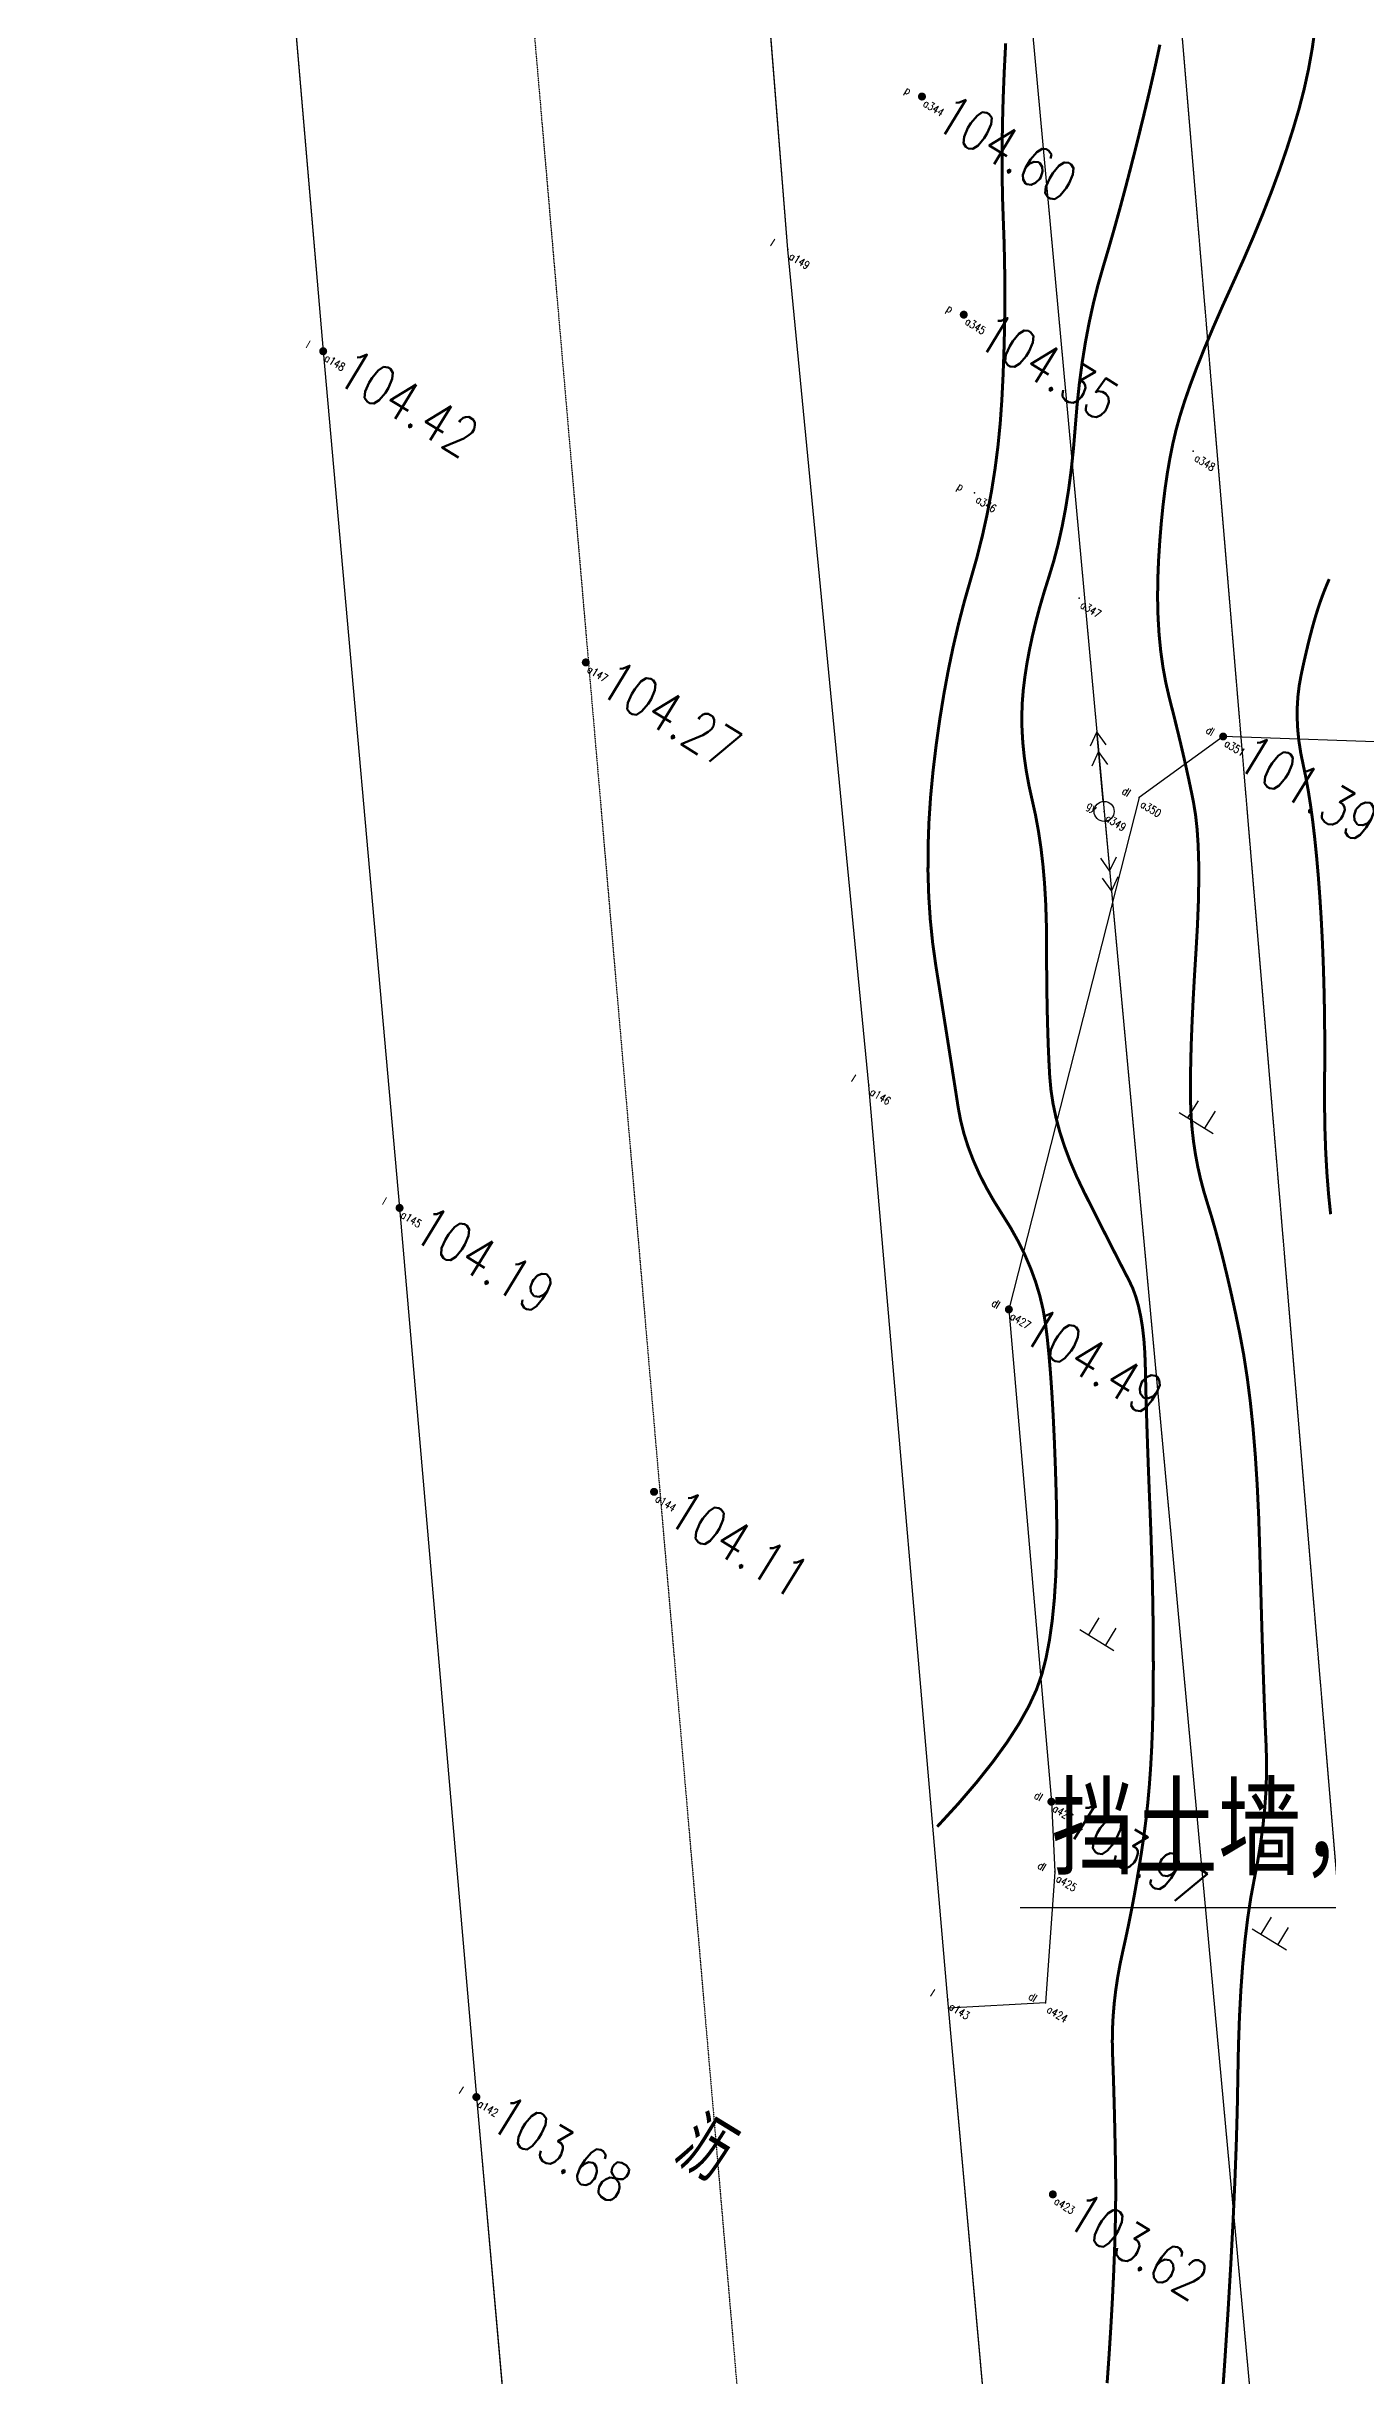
# Model space of a CAD drawing. Header units: millimetres. Extents: x -330863 to 383137, y -246038 to 314990.
# Drawn here: x -157489 to -125490, y 34169 to 92387 of the extents above; entities that cross this region are included whole.
import ezdxf
from ezdxf.enums import TextEntityAlignment as Align

# ---------------------------------------------------------------- set-up
doc = ezdxf.new("R2010")
doc.units = ezdxf.units.MM
doc.linetypes.add('CENTER', pattern=[5.08, 3.175, -0.635, 0.635, -0.635])
doc.linetypes.add('X1', pattern=[5, 4, -1])
for name, color, linetype in [('-总图道路', 7, 'Continuous'), ('GCD', 8, 'Continuous'), ('MAP', 251, 'Continuous'), ('S市政接口', 7, 'Continuous')]:
    doc.layers.add(name, color=color, linetype=linetype)
doc.styles.add('hz', font='simplex', dxfattribs={"width": 0.7, "bigfont": 'hztxt'})
doc.styles.add('等线体', font='simplex.shx', dxfattribs={"width": 0.6, "bigfont": 'hztxt.shx'})
doc.linetypes.add('1161', pattern='A,0,[149,AAA.SHX,S=0.15,R=0,X=0,Y=0],-1.6', length=1.6)

# ---------------------------------------------------------------- blocks, each defined once
blk = doc.blocks.new('gc013a')
at = {"linetype": 'Continuous'}
blk.add_line((0.5, 0), (4, 0), dxfattribs=at)
at = {"linetype": 'Continuous', "flags": 128}
for points in [[(2.31, -0.4), (3, 0), (2.31, 0.4)], [(3.31, -0.4), (4, 0), (3.31, 0.4)]]:
    blk.add_lwpolyline(points, dxfattribs=at)
blk = doc.blocks.new('gc170')
at = {"linetype": 'Continuous'}
blk.add_circle((0, 0), 0.5, dxfattribs=at)
blk = doc.blocks.new('gc119')
for p, q in [((-1, 0), (1, 0)), ((-0.5, 1), (-0.5, 0)), ((0.5, 1), (0.5, 0))]:
    blk.add_line(p, q)
blk = doc.blocks.new('GC200')
at = {"linetype": 'Continuous', "const_width": 0.2, "flags": 128}
blk.add_lwpolyline([(-0.1, 0, 1), (0.1, 0, 1)], format="xyb", close=True, dxfattribs=at)

msp = doc.modelspace()

# ---------------------------------------------------------------- linework, layer by layer
at = {"layer": '-总图道路', "linetype": 'CENTER', "ltscale": 0.0001}
msp.add_line((-152680.574, 178374.712, 10100), (-120771.049, -192240.097, 10100), dxfattribs=at)
at = {"layer": '-总图道路', "linetype": 'Continuous'}
for p, q in [((-138970.472, 87314.437, 10100), (-140493.027, 106409.409, 10100)), ((-152218.587, 103947.338, 10100), (-150579.119, 84771.375, 10100)), ((-136948.107, 66424.031, 10100), (-138970.472, 87314.437, 10100)), ((-150579.119, 84771.375, 10100), (-148670.302, 63354.798, 10100)), ((-134973.637, 43560.03, 10100), (-136948.107, 66424.031, 10100)), ((-148670.302, 63354.798, 10100), (-146751.737, 41128.967, 10100)), ((-133064.328, 22441.011, 10100), (-134973.637, 43560.03, 10100)), ((-146751.737, 41128.967, 10100), (-144894.391, 20235.268, 10100))]:
    msp.add_line(p, q, dxfattribs=at)
at = {"layer": 'MAP', "linetype": 'Continuous', "flags": 128}
for points, elevation in [([(-144670.188, 223431.683), (-141454.573, 189104.39), (-136328.382, 130518.125), (-131067.863, 73267.347), (-125847.921, 16624.242), (-120873.527, -39732.432), (-116061.563, -92846.847), (-111078.294, -148261.436)], 10100), ([(-174457.789, 200651.91), (-171720.729, 199920.613), (-167505.873, 198356.858), (-165003.157, 196530.754), (-163326.025, 194578.255), (-161663.469, 192044.828), (-160106.446, 188661.355), (-159521.617, 186935.803), (-159105.168, 182926.991), (-158663.23, 177692.366), (-157257.898, 161681.797), (-155796.653, 144621.444), (-154195.609, 126026.036), (-152218.587, 103947.338), (-150579.119, 84771.375), (-148670.302, 63354.798), (-146751.737, 41128.967), (-144894.391, 20235.268), (-143279.844, 1259.851), (-141260.191, -21876.913), (-139157.054, -45149.245)], 114893), ([(-127393.635, -43216.958), (-129511.213, -19554.661), (-131475.928, 3532.035), (-133064.328, 22441.011), (-134973.637, 43560.03), (-136948.107, 66424.031), (-138970.472, 87314.437), (-140493.027, 106409.409), (-142465.784, 128673.124), (-143999.836, 145367.635), (-145571.278, 164030.516)], 109967)]:
    msp.add_lwpolyline(points, dxfattribs=dict(at, elevation=elevation))
at = {"layer": 'MAP', "linetype": 'X1', "elevation": 10100, "flags": 128}
msp.add_lwpolyline([(-106123.594, -152387.994), (-118181.528, -37646.335), (-130410.123, 108086.947), (-131732.501, 122019.737), (-135483.919, 151514.196)], dxfattribs=at)
at = {"layer": 'MAP', "linetype": 'Continuous', "elevation": 10100}
for points in [[(-136145.382, 128526.515), (-131250.863, 75258.957)], [(-130884.331, 71275.786), (-126031.453, 18615.803)]]:
    msp.add_lwpolyline(points, dxfattribs=at)
at = {"layer": 'MAP', "linetype": 'Continuous', "const_width": 75, "flags": 128}
for points in [[(-128136.233, 33325.429), (-128048.615, 34586.024), (-127971.407, 35783.232), (-127904.611, 36917.051), (-127848.225, 37987.482), (-127802.251, 38994.526), (-127766.688, 39938.182), (-127741.536, 40818.449), (-127726.794, 41635.329), (-127712.056, 42399.506), (-127686.91, 43121.668), (-127651.359, 43801.813), (-127605.4, 44439.942), (-127549.036, 45036.056), (-127482.265, 45590.153), (-127405.087, 46102.234), (-127317.503, 46572.299), (-127231.688, 47017.722), (-127159.817, 47455.877), (-127101.891, 47886.764), (-127057.91, 48310.383), (-127027.873, 48726.734), (-127011.78, 49135.818), (-127009.632, 49537.633), (-127021.429, 49932.181), (-127040.339, 50350.867), (-127059.533, 50825.097), (-127079.01, 51354.873), (-127098.77, 51940.192), (-127118.814, 52581.057), (-127139.141, 53277.466), (-127159.751, 54029.419), (-127180.645, 54836.918), (-127206.842, 55651.774), (-127243.359, 56425.802), (-127290.199, 57159.002), (-127347.36, 57851.373), (-127414.842, 58502.916), (-127492.646, 59113.63), (-127580.771, 59683.516), (-127679.219, 60212.574), (-127782.467, 60708.443), (-127884.997, 61178.763), (-127986.808, 61623.532), (-128087.9, 62042.753), (-128188.274, 62436.424), (-128287.928, 62804.545), (-128386.865, 63147.117), (-128485.082, 63464.139), (-128577.297, 63769.264), (-128658.225, 64076.144), (-128727.866, 64384.778), (-128786.22, 64695.167), (-128833.288, 65007.31), (-128869.069, 65321.208), (-128893.564, 65636.861), (-128906.771, 65954.268), (-128911.284, 66292.576), (-128909.694, 66670.93), (-128902, 67089.332), (-128888.203, 67547.78), (-128868.303, 68046.275), (-128842.3, 68584.817), (-128810.193, 69163.406), (-128771.983, 69782.041), (-128736.844, 70398.764), (-128713.948, 70971.612), (-128703.297, 71500.587), (-128704.891, 71985.688), (-128718.728, 72426.916), (-128744.81, 72824.27), (-128783.135, 73177.75), (-128833.705, 73487.357), (-128892.76, 73779.952), (-128956.54, 74082.398), (-129025.045, 74394.693), (-129098.276, 74716.839), (-129176.232, 75048.835), (-129258.913, 75390.681), (-129346.319, 75742.377), (-129438.451, 76103.924), (-129525.35, 76478.207), (-129597.06, 76868.113), (-129653.579, 77273.643), (-129694.907, 77694.795), (-129721.046, 78131.571), (-129731.995, 78583.97), (-129727.753, 79051.992), (-129708.321, 79535.638), (-129677.854, 80016.635), (-129640.508, 80476.711), (-129596.283, 80915.867), (-129545.178, 81334.103), (-129487.193, 81731.418), (-129422.329, 82107.813), (-129350.585, 82463.287), (-129271.962, 82797.841), (-129177.868, 83139.01), (-129059.712, 83514.328), (-128917.495, 83923.795), (-128751.215, 84367.412), (-128560.874, 84845.178), (-128346.47, 85357.093), (-128108.005, 85903.158), (-127845.477, 86483.372), (-127579.508, 87073.888), (-127330.715, 87650.859), (-127099.099, 88214.284), (-126884.661, 88764.164), (-126687.4, 89300.498), (-126507.316, 89823.288), (-126344.409, 90332.531), (-126198.679, 90828.23), (-126070.585, 91321.985), (-125960.584, 91825.398), (-125868.676, 92338.471), (-125794.861, 92861.202)], [(-135238.131, 47886.86), (-134720.683, 48451.524), (-134257.598, 48991.186), (-133848.876, 49505.846), (-133494.517, 49995.505), (-133194.52, 50460.162), (-132948.886, 50899.818), (-132757.615, 51314.472), (-132620.707, 51704.124), (-132519.119, 52103.804), (-132433.806, 52548.539), (-132364.769, 53038.329), (-132312.009, 53573.174), (-132275.524, 54153.075), (-132255.315, 54778.031), (-132251.382, 55448.042), (-132263.725, 56163.109), (-132285.885, 56875.881), (-132311.403, 57539.01), (-132340.277, 58152.494), (-132372.509, 58716.334), (-132408.098, 59230.529), (-132447.045, 59695.081), (-132489.349, 60109.989), (-132535.011, 60475.252), (-132593.362, 60815.755), (-132673.735, 61156.383), (-132776.129, 61497.135), (-132900.545, 61838.011), (-133046.983, 62179.011), (-133215.443, 62520.135), (-133405.924, 62861.384), (-133618.428, 63202.757), (-133831.106, 63543.063), (-134022.112, 63881.111), (-134191.447, 64216.901), (-134339.111, 64550.433), (-134465.102, 64881.708), (-134569.422, 65210.724), (-134652.071, 65537.482), (-134713.048, 65861.983), (-134765.654, 66200.345), (-134823.193, 66568.687), (-134885.662, 66967.009), (-134953.064, 67395.312), (-135025.396, 67853.596), (-135102.661, 68341.859), (-135184.856, 68860.103), (-135271.984, 69408.328), (-135351.455, 69977.371), (-135410.682, 70558.072), (-135449.665, 71150.429), (-135468.405, 71754.444), (-135466.901, 72370.115), (-135445.153, 72997.444), (-135403.161, 73636.43), (-135340.925, 74287.073), (-135262.94, 74936.176), (-135173.701, 75570.541), (-135073.208, 76190.167), (-134961.46, 76795.057), (-134838.458, 77385.208), (-134704.201, 77960.621), (-134558.691, 78521.297), (-134401.926, 79067.234), (-134247.659, 79608.635), (-134109.642, 80155.698), (-133987.876, 80708.425), (-133882.361, 81266.815), (-133793.097, 81830.868), (-133720.083, 82400.585), (-133663.319, 82975.964), (-133622.806, 83557.007), (-133593.914, 84138.304), (-133572.013, 84714.444), (-133557.103, 85285.429), (-133549.184, 85851.259), (-133548.256, 86411.932), (-133554.32, 86967.45), (-133567.374, 87517.812), (-133587.42, 88063.018), (-133606.375, 88618.009), (-133616.16, 89197.726), (-133616.775, 89802.169), (-133608.219, 90431.338), (-133590.493, 91085.232), (-133563.596, 91763.852), (-133527.528, 92467.198)], [(-130993.077, 33976.419), (-130943.588, 34684.018), (-130899.53, 35384.768), (-130862.248, 36048.629), (-130831.741, 36675.6), (-130808.01, 37265.682), (-130791.056, 37818.874), (-130780.877, 38335.178), (-130777.473, 38814.592), (-130780.846, 39257.116), (-130787.949, 39674.133), (-130795.736, 40077.022), (-130804.209, 40465.784), (-130813.366, 40840.419), (-130823.209, 41200.928), (-130833.736, 41547.309), (-130844.948, 41879.563), (-130856.844, 42197.69), (-130863.487, 42510.443), (-130858.936, 42826.578), (-130843.193, 43146.093), (-130816.256, 43468.989), (-130778.126, 43795.266), (-130728.802, 44124.923), (-130668.286, 44457.961), (-130596.576, 44794.38), (-130520.741, 45135.261), (-130447.847, 45481.686), (-130377.896, 45833.655), (-130310.886, 46191.167), (-130246.818, 46554.223), (-130185.693, 46922.823), (-130127.509, 47296.967), (-130072.267, 47676.654), (-130021.597, 48068.374), (-129977.132, 48478.614), (-129938.87, 48907.375), (-129906.812, 49354.656), (-129880.958, 49820.457), (-129861.307, 50304.78), (-129847.86, 50807.622), (-129840.617, 51328.986), (-129838.193, 51861.762), (-129839.207, 52398.844), (-129843.656, 52940.231), (-129851.542, 53485.924), (-129862.865, 54035.922), (-129877.624, 54590.226), (-129895.82, 55148.835), (-129917.452, 55711.749), (-129939.779, 56263.734), (-129960.061, 56789.553), (-129978.298, 57289.207), (-129994.489, 57762.695), (-130008.635, 58210.018), (-130020.735, 58631.175), (-130030.79, 59026.166), (-130038.799, 59394.992), (-130051.153, 59739.619), (-130074.243, 60062.012), (-130108.067, 60362.172), (-130152.627, 60640.1), (-130207.922, 60895.793), (-130273.953, 61129.254), (-130350.718, 61340.482), (-130438.219, 61529.476), (-130537.298, 61720.16), (-130648.799, 61936.459), (-130772.721, 62178.37), (-130909.064, 62445.896), (-131057.829, 62739.035), (-131219.015, 63057.788), (-131392.623, 63402.155), (-131578.652, 63772.135), (-131760.115, 64151.922), (-131920.026, 64525.71), (-132058.384, 64893.499), (-132175.189, 65255.289), (-132270.442, 65611.08), (-132344.142, 65960.871), (-132396.29, 66304.663), (-132426.885, 66642.456), (-132445.471, 66988.217), (-132461.594, 67355.914), (-132475.252, 67745.547), (-132486.447, 68157.116), (-132495.177, 68590.621), (-132501.443, 69046.062), (-132505.245, 69523.439), (-132506.583, 70022.752), (-132512.275, 70524.371), (-132529.138, 71008.668), (-132557.172, 71475.641), (-132596.377, 71925.292), (-132646.754, 72357.62), (-132708.302, 72772.625), (-132781.021, 73170.307), (-132864.911, 73550.666), (-132946.67, 73919.077), (-133012.993, 74280.915), (-133063.881, 74636.18), (-133099.334, 74984.871), (-133119.352, 75326.99), (-133123.934, 75662.534), (-133113.082, 75991.506), (-133086.794, 76313.904), (-133047.062, 76637.071), (-132995.877, 76968.346), (-132933.237, 77307.73), (-132859.144, 77655.224), (-132773.597, 78010.826), (-132676.596, 78374.538), (-132568.141, 78746.358), (-132448.233, 79126.287), (-132327.999, 79520.93), (-132218.568, 79936.891), (-132119.94, 80374.169), (-132032.114, 80832.764), (-131955.091, 81312.677), (-131888.87, 81813.908), (-131833.452, 82336.456), (-131788.837, 82880.322), (-131743.608, 83428.133), (-131686.347, 83962.516), (-131617.054, 84483.471), (-131535.731, 84990.999), (-131442.375, 85485.098), (-131336.989, 85965.77), (-131219.571, 86433.014), (-131090.121, 86886.83), (-130953.773, 87345.45), (-130815.659, 87827.106), (-130675.78, 88331.797), (-130534.135, 88859.524), (-130390.724, 89410.286), (-130245.547, 89984.085), (-130098.605, 90580.919), (-129949.897, 91200.788), (-129806.211, 91824.814), (-129674.336, 92434.118)], [(-125408.79, 63197.743), (-125460.263, 63693.946), (-125501.187, 64213.228), (-125531.563, 64755.591), (-125551.39, 65321.034), (-125560.668, 65909.557), (-125559.397, 66521.16), (-125555.536, 67138.468), (-125557.043, 67744.104), (-125563.918, 68338.068), (-125576.161, 68920.361), (-125593.772, 69490.982), (-125616.751, 70049.932), (-125645.098, 70597.211), (-125678.813, 71132.818), (-125717.183, 71648.032), (-125759.494, 72134.13), (-125805.747, 72591.113), (-125855.942, 73018.98), (-125910.078, 73417.733), (-125968.156, 73787.37), (-126030.176, 74127.891), (-126096.138, 74439.298), (-126156.364, 74733.982), (-126201.179, 75024.336), (-126230.582, 75310.362), (-126244.573, 75592.058), (-126243.152, 75869.425), (-126226.32, 76142.463), (-126194.076, 76411.172), (-126146.42, 76675.551), (-126091.371, 76931.038), (-126036.946, 77173.07), (-125983.146, 77401.648), (-125929.971, 77616.77), (-125877.421, 77818.438), (-125825.495, 78006.651), (-125774.194, 78181.409), (-125723.517, 78342.711), (-125672.081, 78495.647), (-125618.5, 78645.303), (-125562.774, 78791.68), (-125504.903, 78934.777), (-125444.887, 79074.595)]]:
    msp.add_lwpolyline(points, dxfattribs=at)
at = {"layer": 'MAP', "linetype": '1161', "elevation": 114073, "flags": 128}
msp.add_lwpolyline([(-123353.137, 74974.513), (-128093.976, 75139.742), (-130191.187, 73616.917), (-133448.194, 60817.393), (-132385.432, 48511.223), (-132298.899, 46759.015), (-132529.153, 43486.39), (-134954.998, 43353.858)], dxfattribs=at)
at = {"layer": 'MAP', "linetype": 'Continuous'}
for p in [(-135618.92, 91137.858, 114704), (-138970.472, 87314.437, 114517), (-134574.075, 85685.222, 114445), (-150579.119, 84771.375, 114520), (-128843.065, 82269.914, 111868), (-134306.594, 81234.087, 114300), (-131693.111, 78599.006, 112716), (-144017.469, 76991.537, 114366), (-128093.976, 75139.742, 111492), (-130191.187, 73616.917, 112599), (-131067.863, 73267.347, 112925), (-136948.107, 66424.031, 114397), (-148670.302, 63354.798, 114290), (-133448.194, 60817.393, 114594), (-142311.987, 56257.697, 114210), (-132385.432, 48511.223, 114073), (-132298.899, 46759.015, 113978), (-134973.637, 43560.03, 113858), (-132529.153, 43486.39, 113632), (-146751.737, 41128.967, 113782), (-132349.338, 38694.932, 113720)]:
    msp.add_point(p, dxfattribs=at)
at = {"layer": 'S市政接口'}
msp.add_line((-133161.55, 45863.756, 113100), (-110916.408, 45863.756, 113100), dxfattribs=at)

# ---------------------------------------------------------------- block references
at = {"layer": 'MAP', "linetype": 'Continuous'}
ref = msp.add_blockref('GC200', (-135618.92, 91137.858, 114704), dxfattribs=dict(at, xscale=500, yscale=500, zscale=500, rotation=328.5121620192327))
ref.add_attrib('height', '104.60', dxfattribs={"layer": 'GCD', "linetype": 'Continuous', "height": 1000, "rotation": 328.51216201, "style": '等线体', "width": 0.8}).set_placement((-135107.269, 90824.467, 114704), align=Align.MIDDLE_LEFT)
ref = msp.add_blockref('GC200', (-134574.075, 85685.222, 114445), dxfattribs=dict(at, xscale=500, yscale=500, zscale=500, rotation=328.5121620192327))
ref.add_attrib('height', '104.35', dxfattribs={"layer": 'GCD', "linetype": 'Continuous', "height": 1000, "rotation": 328.51216201, "style": '等线体', "width": 0.8}).set_placement((-134062.424, 85371.831, 114445), align=Align.MIDDLE_LEFT)
ref = msp.add_blockref('GC200', (-150579.119, 84771.375, 114520), dxfattribs=dict(at, xscale=500, yscale=500, zscale=500, rotation=328.5121620192327))
ref.add_attrib('height', '104.42', dxfattribs={"layer": 'GCD', "linetype": 'Continuous', "height": 1000, "rotation": 328.51216201, "style": '等线体', "width": 0.8}).set_placement((-150067.468, 84457.984, 114520), align=Align.MIDDLE_LEFT)
ref = msp.add_blockref('GC200', (-144017.469, 76991.537, 114366), dxfattribs=dict(at, xscale=500, yscale=500, zscale=500, rotation=328.5121620192327))
ref.add_attrib('height', '104.27', dxfattribs={"layer": 'GCD', "linetype": 'Continuous', "height": 1000, "rotation": 328.51216201, "style": '等线体', "width": 0.8}).set_placement((-143505.818, 76678.146, 114366), align=Align.MIDDLE_LEFT)
at = {"layer": 'MAP', "linetype": 'Continuous', "zscale": 1000}
for name, p, xscale, yscale, rotation in [('gc013a', (-131067.863, 73267.347, 10100), 499.9999999999998, 499.9999999999998, 95.24991200426477), ('gc170', (-131067.863, 73267.347, 10100), 500, 500, 328.5121620192327), ('gc013a', (-131067.863, 73267.347, 10100), 500.0000000000035, 500.0000000000035, 275.2652180567606), ('gc119', (-128769.338, 65475.881, 10100), 500, 500, 328.5121620192327), ('gc119', (-131249.203, 52554.87, 10100), 500, 500, 328.5121620192327), ('gc119', (-126940.619, 45069.002, 10100), 500, 500, 328.5121620192327)]:
    msp.add_blockref(name, p, dxfattribs=dict(at, xscale=xscale, yscale=yscale, rotation=rotation))
at = {"layer": 'MAP', "linetype": 'Continuous'}
ref = msp.add_blockref('GC200', (-128093.976, 75139.742, 111492), dxfattribs=dict(at, xscale=500, yscale=500, zscale=500, rotation=328.5121620192327))
ref.add_attrib('height', '101.39', dxfattribs={"layer": 'GCD', "linetype": 'Continuous', "height": 1000, "rotation": 328.51216201, "style": '等线体', "width": 0.8}).set_placement((-127582.326, 74826.351, 111492), align=Align.MIDDLE_LEFT)
ref = msp.add_blockref('GC200', (-148670.302, 63354.798, 114290), dxfattribs=dict(at, xscale=500, yscale=500, zscale=500, rotation=328.5121620192327))
ref.add_attrib('height', '104.19', dxfattribs={"layer": 'GCD', "linetype": 'Continuous', "height": 1000, "rotation": 328.51216201, "style": '等线体', "width": 0.8}).set_placement((-148158.652, 63041.407, 114290), align=Align.MIDDLE_LEFT)
ref = msp.add_blockref('GC200', (-133448.194, 60817.393, 114594), dxfattribs=dict(at, xscale=500, yscale=500, zscale=500, rotation=328.5121620192327))
ref.add_attrib('height', '104.49', dxfattribs={"layer": 'GCD', "linetype": 'Continuous', "height": 1000, "rotation": 328.51216201, "style": '等线体', "width": 0.8}).set_placement((-132936.543, 60504.002, 114594), align=Align.MIDDLE_LEFT)
ref = msp.add_blockref('GC200', (-142311.987, 56257.697, 114210), dxfattribs=dict(at, xscale=500, yscale=500, zscale=500, rotation=328.5121620192327))
ref.add_attrib('height', '104.11', dxfattribs={"layer": 'GCD', "linetype": 'Continuous', "height": 1000, "rotation": 328.51216201, "style": '等线体', "width": 0.8}).set_placement((-141800.336, 55944.307, 114210), align=Align.MIDDLE_LEFT)
ref = msp.add_blockref('GC200', (-132385.432, 48511.223, 114073), dxfattribs=dict(at, xscale=500, yscale=500, zscale=500, rotation=328.5121620192327))
ref.add_attrib('height', '103.97', dxfattribs={"layer": 'GCD', "linetype": 'Continuous', "height": 1000, "rotation": 328.51216201, "style": '等线体', "width": 0.8}).set_placement((-131873.781, 48197.833, 114073), align=Align.MIDDLE_LEFT)
ref = msp.add_blockref('GC200', (-146751.737, 41128.967, 113782), dxfattribs=dict(at, xscale=500, yscale=500, zscale=500, rotation=328.5121620192327))
ref.add_attrib('height', '103.68', dxfattribs={"layer": 'GCD', "linetype": 'Continuous', "height": 1000, "rotation": 328.51216201, "style": '等线体', "width": 0.8}).set_placement((-146240.086, 40815.577, 113782), align=Align.MIDDLE_LEFT)
ref = msp.add_blockref('GC200', (-132349.338, 38694.932, 113720), dxfattribs=dict(at, xscale=500, yscale=500, zscale=500, rotation=328.5121620192327))
ref.add_attrib('height', '103.62', dxfattribs={"layer": 'GCD', "linetype": 'Continuous', "height": 1000, "rotation": 328.51216201, "style": '等线体', "width": 0.8}).set_placement((-131837.688, 38381.542, 113720), align=Align.MIDDLE_LEFT)

# ---------------------------------------------------------------- texts
at = {"layer": 'MAP', "linetype": 'Continuous', "style": 'hz', "width": 0.8}
for s, p in [('p', (-136070.951, 91240.442, 114704)), ('a344', (-135610.26, 90912.677, 114704)), ('l', (-139422.503, 87417.022, 114517)), ('a149', (-138961.812, 87089.257, 114517)), ('p', (-135026.106, 85787.806, 114445)), ('l', (-151031.15, 84873.959, 114520)), ('a345', (-134565.415, 85460.041, 114445)), ('a148', (-150570.46, 84546.194, 114520)), ('a348', (-128834.405, 82044.734, 111868)), ('p', (-134758.625, 81336.672, 114300)), ('a346', (-134297.935, 81008.907, 114300)), ('a347', (-131684.451, 78373.825, 112716)), ('a147', (-144008.81, 76766.356, 114366)), ('dl', (-128546.008, 75242.326, 111492)), ('a351', (-128085.317, 74914.561, 111492)), ('gy', (-131519.894, 73369.931, 112925)), ('dl', (-130643.218, 73719.502, 112599)), ('a350', (-130182.527, 73391.737, 112599)), ('a349', (-131059.204, 73042.166, 112925)), ('l', (-137400.138, 66526.615, 114397)), ('a146', (-136939.448, 66198.85, 114397)), ('l', (-149122.333, 63457.382, 114290)), ('a145', (-148661.643, 63129.617, 114290)), ('dl', (-133900.225, 60919.977, 114594)), ('a427', (-133439.534, 60592.212, 114594)), ('a144', (-142303.328, 56032.517, 114210)), ('dl', (-132837.463, 48613.808, 114073)), ('a426', (-132376.773, 48286.043, 114073)), ('dl', (-132750.93, 46861.599, 113978)), ('a425', (-132290.24, 46533.834, 113978)), ('l', (-135425.668, 43662.615, 113858)), ('dl', (-132981.184, 43588.974, 113632)), ('a143', (-134964.978, 43334.85, 113858)), ('a424', (-132520.494, 43261.209, 113632)), ('l', (-147203.768, 41231.552, 113782)), ('a142', (-146743.078, 40903.787, 113782)), ('a423', (-132340.679, 38469.752, 113720))]:
    msp.add_text(s, height=200, rotation=328.51216201, dxfattribs=at).set_placement(p)
at = {"layer": 'MAP', "linetype": 'Continuous', "style": '等线体', "width": 0.8}
msp.add_text('沥', height=1500, rotation=328.51216201, dxfattribs=at).set_placement((-140987.329, 39885.023, 10100), align=Align.MIDDLE)
at = {"layer": 'S市政接口', "width": 0.8}
msp.add_text('挡土墙，上方设置镂空围墙', height=2000, dxfattribs=at).set_placement((-132381.783, 46886.583, 113100))

doc.saveas('drawing.dxf')
